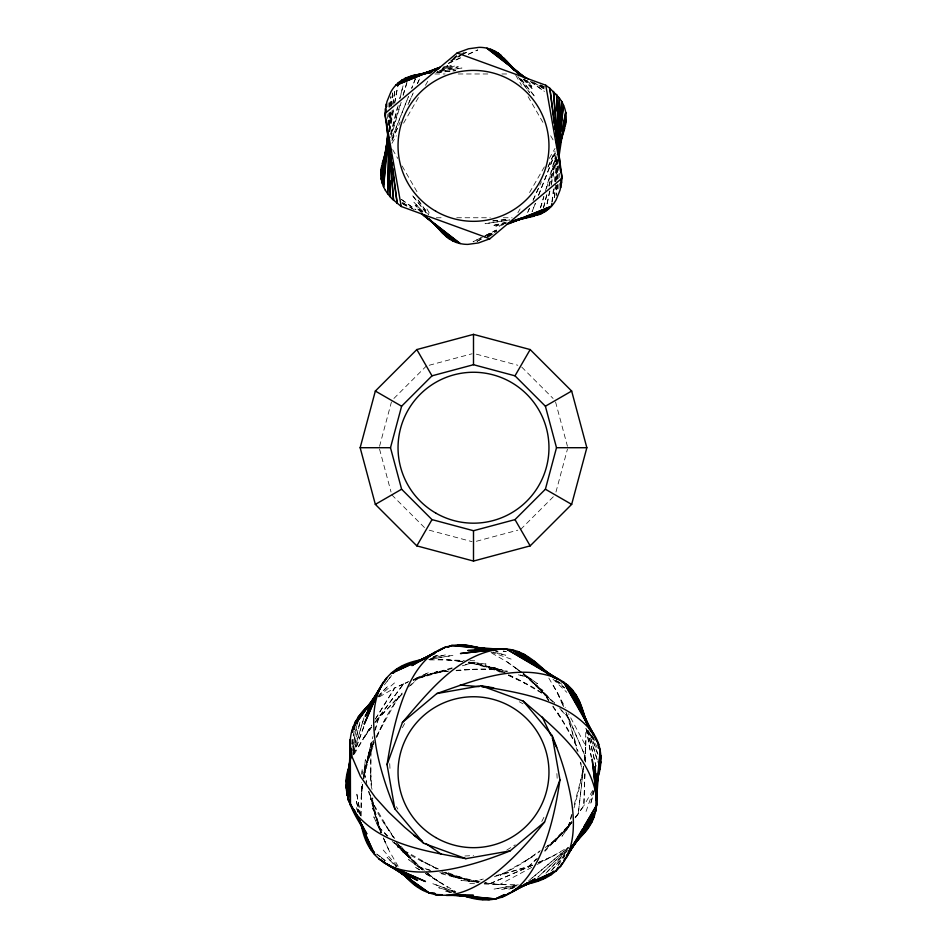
<?xml version="1.0" encoding="UTF-8"?>
<svg xmlns="http://www.w3.org/2000/svg" width="947" height="947" viewBox="0 0 947 947"><rect width="100%" height="100%" fill="white"/><g stroke="black" fill="none" stroke-linecap="round" stroke-linejoin="round"><path stroke-width="0.71" stroke-dasharray="4.74 3.55" d="M371.484 788.259L370.762 781.228L370.916 743.62L372.94 736.529M370.762 781.228L370.916 743.62L363.399 778.268L373.816 740.601L365.341 767.319L373.97 744.105M388.696 124.791L388.862 113.06M388.957 107.2L389.016 102.797M557.984 188.938L558.043 184.535M558.138 178.663L558.328 165.465M361.198 816.018L361.695 782.719M585.293 762.075L585.802 728.397M360.914 807.483L361.695 782.956M361.979 774.291L362.168 768.514L361.979 774.196M389.679 131.68L390.294 112.468M390.495 106.561L390.827 96.215M556.505 185.174L556.173 195.52L556.86 185.245M556.706 179.267L557.321 160.055M575.693 817.308L583.849 805.731L584.997 770.598M585.282 761.814L586.086 736.932M575.445 817.462L583.849 805.731L584.997 770.811M557.191 179.362L557.949 166.127M351.763 744.022L352.035 739.607M554.326 197.461L555.096 187.281M555.534 181.457L557.191 159.629M388.353 125.395L389.383 112.243M389.833 106.395L390.519 97.624M584.488 760.157L585.826 746.07L568.555 713.778M389.418 126.602L390.839 111.924M391.407 106.052L392.697 92.853M554.445 197.414L555.877 182.735M556.019 181.268L557.582 165.133M362.571 785.442L361.174 798.345L362.512 784.258M584.216 760.477L585.826 746.07M388.933 124.874L390.436 111.758M391.111 105.934L392.614 92.818M363.352 777.025L365.376 759.636L363.352 778.28L369.259 750.332L363.885 778.683M583.648 767.401L578.262 813.757L575.066 817.888M352.627 744.224L354.178 731.013M551.947 201.865L553.51 188.654M554.374 181.315L556.978 159.285M362.523 784.732L362.003 788.602L362.808 784.353M584.477 759.695L584.997 755.813L566.484 712.973M389.395 130.65L392.188 110.243M392.993 104.407L394.982 89.835L392.721 104.253M352.166 744.153L353.586 733.913M389.43 125.927L391.632 111.474M552.077 201.936L554.279 187.482M555.155 181.706L557.57 165.796M352.627 750.225L356.924 725.497M389.702 131.834L393.774 108.763M394.792 102.998L397.586 87.136M389.324 130.639L393.431 108.893M394.52 103.093L397.799 85.704M352.71 747.088L356.806 725.438M549.627 191.176L546.715 205.511L549.911 191.081M551.095 184.002L556.351 158.196M551.166 185.316L556.777 159.38M352.817 753.066L360.144 721.555M352.852 751.113L360.073 721.425M398.166 105.626L390.744 135.599L400.522 103.401M399.93 98.488L403.102 85.644L399.705 98.559M543.542 207.511L546.715 194.668M548.834 186.097L556.256 156.125M593.958 790.532L590.502 804.453L594.42 790.26M390.46 134.379L397.48 107.153M543.602 207.488L546.928 194.597M549.142 186.003L556.54 157.356M379.558 446.286L391.431 401.978M367.128 785.868L364.074 772.207L372.727 739.938M375.355 730.125L378.741 717.495L402.357 693.879M555.96 492.026L567.442 449.15M544.643 850.536L568.259 826.92L571.645 814.29M574.273 804.477L582.926 772.207L580.783 762.643M574.06 807.898L579.15 788.65L583.601 766.159L578.262 813.757L575.468 817.107M390.791 137.682L401.149 102.335M403.221 95.268L406.95 82.543M540.465 207.784L543.779 196.467M545.436 190.809L556.209 154.041M353.231 754.12L364.003 717.672L352.911 754.286M403.079 95.031L406.902 82.46M540.524 207.867L543.921 196.704M546.478 188.323L556.256 156.219M374.55 730.859L378.741 717.495M568.259 826.92L572.45 813.556M586.051 811.484L593.142 791.053M353.622 754.723L364.039 726.1M353.645 754.345L364.323 725.177M376.504 737.287C382.955 721.638 391.691 706.249 402.132 693.074M391.869 138.854L408.453 96.523L391.691 138.736M538.547 195.212L555.131 152.881M538.606 195.248L555.309 152.988M373.745 742.448L367.85 755.765L374.183 742.472M376.681 735.783L398.959 696.152L375.119 722.395M391.94 140.57L400.273 121.962M408.003 104.667L412.774 94.037M417.532 83.395L419.912 78.08L417.461 83.514M529.468 208.328L527.088 213.643L529.539 208.222M533.043 200.35L541.376 181.741M547.922 167.11L555.06 151.165M392.094 140.038L398.734 125.229M409.009 102.359L413.235 92.936M533.161 200.137L539.198 186.677M548.266 166.494L554.906 151.698M376.717 737.157L384.944 719.886M541.767 821.534L544.395 816.373M354.344 754.001L371.615 725.082M592.656 790.414L583.849 805.731M402.392 727.687L405.091 722.644M391.951 143.34L396.32 135.776M403.6 123.169L418.894 96.677M425.44 85.325L429.086 79.027M517.914 212.708L520.104 208.92M529.562 192.525L544.856 166.045M549.224 158.48L555.049 148.383M358.357 746.461L371.496 725.319M375.367 719.104L394.698 688.007L408.879 681.461M375.462 718.903L394.698 688.007L407.849 682.041M371.354 727.154L363.151 738.684L371.745 727.024M572.083 822.162L561.985 836.237L571.408 823.227M375.19 722.348L403.552 683.852L407.174 682.361M374.834 722.466L403.552 683.852L407.648 682.349M558.008 865.179L565.075 855.697M368.738 730.67L371.934 726.527M384.387 684.823L391.573 675.554M387.134 681.213L391.596 675.495M558.197 865.333L560.02 863.001M571.739 821.582L554.978 841.705L571.881 822.02L547.946 846.76L564.72 830.519L571.881 822.02M551.095 870.944L567.182 851.673M552.125 869.95L564.59 855.484M564.72 830.519L544.868 851.341M398.758 697.477L402.653 693.251M567.442 850.205L545.33 873.832L567.431 850.797M378.338 696.116L388.294 685.782L379.901 694.056M393.905 398.462L426.339 366.027M520.661 529.409L554.149 495.932M410.572 685.664L418.787 677.448L452.453 668.428M495.944 875.62L528.213 866.967L536.428 858.751M568.614 848.003L537.872 877.218L566.827 850.051M408.477 686.918L418.787 677.448M528.213 866.967L537.482 858.444M378.374 696.885L395.668 681.911M528.58 880.864L568.567 847.293M532.048 877.964L568.366 847.601M494.31 876.78C510.622 871.524 525.336 861.273 539.565 851.708M545.294 847.565L556.777 839.279L547.33 845.801M524.898 861.308L540.24 850.702M452.997 58.477L456.632 56.003M489.149 236.549L495.21 232.429M454.335 57.294L456.738 55.719M379.404 696.862L394.698 688.007M538.097 862.883L552.302 856.419L567.596 847.553M506.752 850.098L515.251 844.807M451.826 59.921L459.378 55.257M460.644 54.488L464.421 52.156M487.622 236.466L496.429 231.044M453.258 58.773L458.241 55.778M487.504 236.703L496.24 231.447M532.676 856.68L500.028 875.348L532.486 865.013M450.985 60.975L461.082 55.34M462.337 54.63L468.658 51.114M477.087 241.319L485.918 236.395M487.184 235.685L496.015 230.76M450.488 61.058L460.787 55.388M462.077 54.677L468.528 51.138M477.193 241.296L482.343 238.466M487.492 235.625L496.512 230.666M531.752 867.393L499.637 884.534L484.106 883.03M537.103 864.504L560.352 852.075M480.745 237.934L473.05 241.805L483.479 236.537M485.858 235.353L496.11 230.18M484.769 235.886L496.429 230.003M448.357 63.449L463.024 56.725M468.363 54.275L477.702 49.99M448.653 63.189L463.201 56.571M468.493 54.157L477.75 49.954M414.419 679.07L428.884 672.512L414.218 679.082M532.38 865.12L489.895 883.705L484.722 883.006M539.021 862.22L552.302 856.419M532.735 865.191L489.895 883.705L485.645 882.9M538.618 862.551L543.448 860.563M413.105 680.337L437.68 671.293L413.2 679.887L446.297 670.429L423.664 676.099L413.2 679.887M503.342 224.664L499.223 226.096L502.028 225.197M423.664 676.099L452.69 667.635M433.56 656.673L439.124 654.933L433.667 656.531M514.825 887.315L507.876 889.493L514.706 887.481M442.912 68.101L451.198 65.627L442.77 67.971M505.473 223.208L495.802 226.096L505.627 223.362M429.192 365.258L472.068 353.776M476.353 541.282L517.808 530.178M462.278 665.8L473.5 662.793L507.166 671.814M439.834 872.613L473.5 881.633L483.325 879.005M441.894 69.238L454.702 66.03L442.131 68.989M506.538 222.131L492.298 225.706L504.917 222.829M430.329 658.591L445.895 654.779L430.163 658.473M516.671 885.824L501.105 889.647L515.405 886.285M465.297 664.616L473.5 662.793M473.5 881.633L481.703 879.799M439.834 70.563L458.289 66.823L439.751 70.386M428.742 659.621L453.08 655.288L428.873 659.514M437.313 71.806L461.97 68.018L437.313 71.664M509.687 219.917L485.03 223.717L509.687 220.059M437.076 72.588L455.696 70.646M492.736 220.935L508.492 219.29M436.378 72.599L455.448 70.658M493.02 220.923L509.155 219.278M448.996 671.056L434.91 672.5L447.789 671.447M456.04 670.334C473.145 669.162 491.008 667.635 507.77 671.245M456.371 670.748L473.536 669.351M464.918 855.993L473.595 855.532M429.689 659.905L447.363 659.881L462.894 661.385M485.302 882.983L499.637 884.534L517.311 884.51M434.91 73.973L445.102 73.973M458.206 73.973L488.794 73.973M501.898 73.973L509.178 73.973M436.366 217.751L443.646 217.751M456.75 217.751L490.25 217.751M503.354 217.751L512.09 217.751M464.492 669.47L502.099 669.636L468.812 662.344M438.224 659.621L464.409 660.45M469.972 660.639L477.193 660.876M469.807 883.539L476.909 883.776M484.237 884.013L508.776 884.806M447.363 659.881L463.13 661.598M468.872 662.213L486.071 664.084L468.694 662.06M478.128 882.202L460.929 880.331L478.306 882.355M462.278 661.408L457.105 660.71L462.775 661.787M503.177 651.145L506.077 651.548M503.366 651.122L506.243 651.512M495.174 651.098L498.063 651.595L495.222 651.027M478.188 882.071L457.058 877.857L437.822 872.779M468.445 662.864L495.376 667.966L468.836 662.403L505.106 672.524L478.389 664.048L500.241 672.169M479.975 881.823L451.624 876.449L478.164 882.024M451.743 892.559L444.628 890.961L451.541 892.642M493.209 652.104L505.745 655.206L494.393 652.069M476.353 354.154L517.808 365.258M429.192 530.178L472.068 541.66M518.388 674.82L528.213 677.448L552.859 702.094M394.141 842.321L418.787 866.967L430.009 869.973M478.164 881.929L441.894 871.903L468.611 880.367L446.759 872.246M455.471 892.595L438.686 887.718L454.169 892.382M520.199 674.939L528.213 677.448M418.787 866.967L430.814 870.743M490.984 652.104L512.777 659.657M455.969 892.086L432.72 883.669L455.803 892.121M508.432 675.211C524.756 682.361 541.684 690.718 554.682 702.958M437.206 868.695C421.462 861.427 404.89 853.484 392.318 841.457M503.259 672.453L489.942 666.558L501.898 672.263M508.586 674.809L515.251 677.744L549.556 697.667L523.312 673.826L548.041 697.761L531.812 680.988M437.076 869.026L397.444 846.748L422.622 869.701M445.066 872.554L457.058 877.857L445.102 872.163M508.551 675.424L525.822 683.651M421.178 860.764L438.449 868.991M540.252 85.052L544.217 86.97M540.619 84.981L544.466 86.923M491.706 653.051L507.024 661.87L522.152 672.595M425.499 873.536L455.294 891.376M519.276 701.774L523.064 703.799M539.695 85.526L544.904 88.331M402.096 203.392L407.305 206.209M540.074 85.49L543.886 87.609M403.114 204.126L406.926 206.233M532.036 81.691L544.454 89.101M402.546 202.622L412.478 208.553M534.179 82.768L544.241 88.864M402.759 202.871L414.088 209.725M425.677 873.643L447.753 887.351M531.101 82.034L544.265 91.374M401.54 199.509L415.899 209.701M530.32 81.324L544.501 91.457M401.315 199.438L415.496 209.571M507.024 661.87L522.282 672.796M523.454 673.637L537.529 683.722L523.336 673.447M422.516 869.784L408.548 859.556L422.587 870.009M427.168 873.181L439.976 882.557L427.275 873.489M558.174 681.52L562.909 685.048M519.181 670.642L515.05 667.457L521.75 673.045M427.819 873.773L431.95 876.969L425.392 871.323M376.847 854.135L380.327 856.834M381.475 857.733L387.276 862.22M376.776 854.111L380.221 856.786M381.357 857.686L387.086 862.149M522.874 673.968L542.986 690.73L523.312 673.826M555.238 680.419L564.305 687.984M424.303 870.376L402.428 851.554L422.622 869.642M526.828 80.625L530.119 83.466L526.852 80.495M421.273 212.057L416.881 208.257L421.249 212.223M556.067 680.266L564.814 687.889M548.242 697.477L554.563 703.301M394.544 843.055L398.758 846.949M524.496 79.501L531.835 86.437L524.555 79.288M422.504 212.235L415.165 205.298L421.403 211.418M553.012 679.153L566.827 692.34M396.367 866.375L387.074 857.414L396.379 866.86M521.714 367.069L553.095 398.462M391.809 494.879L425.286 528.367M561.074 710.309L568.259 717.495L577.279 751.172M370.088 794.651L378.741 826.92L387.986 836.165M422.682 869.559L396.284 842.735L415.188 863.427L400.321 845.482M523.04 79.122L533.244 89.669L523.466 79.122M422.942 211.56L413.756 202.066L422.551 211.548M559.736 708.226L568.259 717.495M378.741 826.92L387.264 836.201M383.204 850.039L397.361 866.398M393.822 837.622C383.831 823.452 373.449 808.3 368.572 791.585M520.459 78.637L535.15 96.949L520.578 78.577M426.541 213.087L411.85 194.774L426.422 213.146M393.55 837.846L370.372 798.735L381.168 832.508L371.721 799.41L377.391 822.055M397.847 843.718L406.441 855.484L399.764 845.778M517.902 76.518L529.74 92.842M418.112 200.054L428.257 214.046M519.252 78.27L529.61 92.628M418.254 200.302L428.612 214.649M548.846 700.413L540.559 688.942L548.727 700.744M553.001 706.154C562.565 720.371 572.817 735.097 578.072 751.397M552.799 706.651L562.601 720.821M383.902 822.742L394.757 838.509M548.846 678.111L557.7 693.405L563.595 706.273M398.154 866.304L389.3 851.01L383.357 838.154M396.367 806.678L397.882 809.105M515.736 75.239L521.56 85.325M528.106 96.677L543.4 123.169M550.681 135.776L554.326 142.086M392.674 149.65L397.776 158.48M402.144 166.045L417.438 192.525M426.896 208.92L430.542 215.229M557.972 713.032L576.628 745.68L566.306 713.221M553.368 685.368L565.252 707.539M380.954 832.602L373.805 816.823L380.966 832.827M383.334 837.858L389.3 851.01M557.7 693.405L563.512 706.687M565.832 712.002L584.997 755.813M592.171 736.008L598.019 749.586M561.855 702.26L563.844 707.089M383.653 838.533L385.145 842.155L383.63 838.059M592.609 735.831L595.391 742.685M381.629 832.602L372.585 808.028L381.168 832.508M590.182 733.582L597.806 754.38M591.165 734.955L597.948 754.368M368.845 791.349L371.413 799.564M357.966 812.147L356.226 806.584L357.824 812.053M588.016 729.853L597.853 762.228M588.939 731.546L597.936 762.276M555.569 401.978L567.442 446.286M580.286 762.394L582.926 772.207M379.558 449.15L391.04 492.026M364.074 772.207L366.714 782.033M359.529 813.958L356.06 799.813L359.422 814.124M587.389 730.575L595.935 766.123M587.578 730.303L595.983 766.064M360.653 815.533L356.581 792.627L360.558 815.414M586.311 728.847L591.354 757.411M586.477 729.214L591.307 756.89M372.491 798.12L373.781 810.798L372.739 797.919M370.644 772.172L372.041 789.336M559.535 173.265L559.866 177.657M387.134 114.078L387.465 118.458M556.895 773.557L557.286 780.79M389.714 763.625L390.105 770.858M557.416 159.451L557.653 178.604M557.724 184.487L557.783 188.903M389.217 102.821L389.276 107.236M389.347 113.131L389.56 130.804M415.413 78.767L411.673 88.331L415.402 78.767M535.327 203.404L532.119 211.595L535.375 203.427M447.777 65.627L443.658 67.059L447.777 65.627M518.258 884.794L493.92 889.126L518.127 884.9M419.462 869.784L414.632 866.777L419.545 869.831"/><path stroke-width="1.42" d="M349.893 764.821C338.943 789.147 352.971 814.231 366.88 833.822L348.259 799.978L350.354 739.264C351.455 724.396 360.618 711.422 372.029 702.378M496.406 649.441L467.747 650.53L506.444 649.062L563.607 682.029L593.805 734.103C602.623 747.503 602.659 764.927 597.107 779.594M350.26 745.064L350.354 739.264L350.378 805.258L350.26 745.064L352.213 757.138L360.487 776.481L375.154 797.291L388.495 811.981L404.689 827.311L423.723 843.303L465.936 858.657L510.173 850.856L544.584 821.984L559.949 779.772L552.148 735.535L523.277 701.123L481.064 685.758L436.827 693.559L402.416 722.431L387.051 764.643L394.852 808.88L423.723 843.303M388.519 136.534L387.666 193.733L391.904 198.704L401.244 206.493L489.883 238.762L562.139 178.131L549.828 88.284L545.756 85.23L457.117 52.973L384.861 113.604L397.172 203.451L392.851 168.412M558.481 155.201L559.334 98.003L549.828 88.284L554.149 123.323M595.935 807.838C595 821.736 585.353 833.49 574.971 842.037M596.148 800.452L596.918 773.877L596.646 805.151L595.852 810.786L564.14 860.574M388.767 159.747L387.666 193.733L385.393 190.3M558.233 131.976L559.334 98.003L556.86 96.511M595.994 807.862L595.852 810.786L568.91 851.341M596.148 804.938L600.232 750.284L597.758 744.91M558.612 154.361L561.607 101.436L559.334 98.003M349.36 782.305L348.259 799.978L363.589 829.43L354.237 809.815M349.55 779.357L349.917 773.474M350.84 758.748L351.396 749.917M352.497 732.244L352.781 727.829L375.533 696.104L352.781 727.829L352.379 732.244M558.955 136.356L561.607 101.436M387.785 132.698L383.582 186.772L387.145 150.076M350.911 748.461L346.768 794.131L347.975 796.758L346.768 794.131L349.869 767.709M387.572 145.684L387.856 142.748M558.576 154.858L563.418 104.963L559.239 140.203M599.83 753.634L600.943 756.369L596.397 789.135L600.232 750.284L598.93 747.645M387.761 135.066L382.221 183.138L386.814 149.602M354.356 729.545L355.208 722.206L375.533 696.104M596.397 789.135L597.332 781.547L596.148 790.26M592.183 819.309L591.792 822.209L570.911 849.021M349.928 760.252L346.057 788.046L349.857 766.23M354.805 725.13L355.208 722.206L373.864 699.655M387.903 136.048L381.31 179.421L386.909 147.696M508.918 223.729L551.426 206.28L551.864 203.38M559.097 155.675L565.69 112.314L561.891 130.946M387.051 764.643C394.449 718.146 412.229 626.405 479.715 648.186M559.949 779.772C552.965 828.424 532.534 921.585 462.61 895.329M357.185 724.041L358.451 716.772L373.698 699.348M397.847 85.692L398.344 82.803L439.834 67.332M380.86 175.562L387.69 139.327M397.799 85.704L398.344 82.803L431.299 71.356M346.14 781.725L349.976 761.518M357.895 719.661L358.451 716.772M507.651 223.397L545.543 211.252L546.135 208.376M385.228 155.095L381.31 167.572A163.618 72.481 -12.5 0 0 385.382 190.3M561.559 136.889L565.69 124.164A163.618 72.481 -12.5 0 0 561.618 101.424M380.86 171.62L386.033 151.567M560.967 140.168L566.14 120.115M360.156 447.718L375.343 391.052L416.834 349.561L473.5 334.374L530.166 349.561L571.657 391.052L586.844 447.718L571.657 504.384L530.166 545.874L473.5 561.062L416.834 545.874L375.343 504.384L360.156 447.718L390.495 447.718L401.611 406.216L431.998 375.829L473.5 364.713L515.002 375.829L545.389 406.216L556.505 447.718L545.389 489.22L515.002 519.607L473.5 530.722L431.998 519.607L401.611 489.22L390.495 447.718M382.233 163.429L386.909 148.075M560.091 143.66L564.767 128.307M424.102 659.337C347.904 669.813 375.663 762.264 394.852 808.88M383.606 159.179L384.47 157.024M377.9 692.553L364.204 724.171L380.339 687.084L365.246 716.346L383.322 682.1L367.448 709.054L382.174 685.166M525.632 884.285C599.309 872.057 570.425 781.157 552.148 735.535M566.661 857.343L596.646 805.151L595.19 766.454L596.646 805.151L583.991 826.542M416.822 545.886L431.998 519.607M515.002 375.829L530.178 349.55M562.4 863.025L560.174 866.789L562.554 863.06M563.891 860.503L565.383 857.982M566.874 855.472L582.5 829.051M384.506 681.402L386.826 677.626L370.928 702.201L375.414 696.412M558.304 867.322L555.853 871.003L512.505 891.044M558.41 867.381L555.853 871.003L521.466 886.558M566.933 855.283L594.219 816.586L572.142 846.216M553.593 871.098L550.941 874.649L520.14 887.15M393.372 673.234L396.059 669.766L426.86 657.265L391.147 673.412L434.495 653.371M552.752 872.329L550.941 874.649L525.1 884.51M402.416 722.431C428.719 691.831 457.78 654.27 500.643 648.967L460.455 653.537L494.689 649.595M544.584 821.984C514.375 860.586 449.517 931.339 402.57 873.146M521.004 886.285L545.425 877.751L547.342 875.525M570.343 848.796L588.549 827.642M435.383 651.903L411.886 665.599L435.703 652.483M511.617 892.512L535.114 878.828L512.552 891.245M375.332 504.396L401.611 489.22M545.389 406.216L571.668 391.04M438.212 651.098L445.729 646.967L416.278 662.296L434.578 653.572M505.023 895.389L501.271 897.46L530.722 882.131L515.038 889.6M507.533 894.004L510.042 892.63M504.573 894.584L495.423 898.952L456.501 895.412M504.621 894.69L495.423 898.952L459.307 895.365M457.117 52.973L468.54 48.782L479.075 47.35A163.618 72.481 -72.5 0 1 500.797 55.163M489.883 238.762L478.46 242.941L467.925 244.385A163.618 72.481 -72.5 0 1 446.203 236.572M438.082 67.995L395.574 85.455L439.882 67.367M507.983 223.539L551.426 206.28M396.059 669.766L421.9 659.917M436.827 693.559C474.897 680.206 518.861 662.213 558.635 679.058M510.173 850.856C464.066 869.583 372.36 897.934 361.032 822.979M506.621 224.226L548.656 208.92L511.581 221.799M425.996 658.129L401.575 666.676L422.445 660.154M439.349 68.338L401.457 80.483L431.856 71.404M524.555 884.273L545.425 877.751M515.144 220.32L545.543 211.252M519.832 218.556L538.393 214.851A163.618 72.481 47.5 0 0 556.043 199.959L560.056 190.11L562.139 178.131L545.756 85.23M434.353 70.315L404.878 78.506L431.927 71.735M512.647 221.42L542.122 213.217L520.767 218.568M515.073 220L517.926 219.278M526.568 883.397L539.293 880.272M430.956 71.617L408.607 76.885A163.618 72.481 47.5 0 0 390.957 91.776L386.944 101.625L384.861 113.604L401.244 206.493M526.852 883.598L532.569 882.249L526.84 883.267M514.718 220.592L534.345 216.129M431.323 72.28L408.607 76.885L430.068 72.741M431.193 72.031L412.655 75.606L424.256 73.819M414.431 662.166L419.308 661.231M530.131 882.722L532.569 882.249M427.156 73.369L430.056 72.931M417.023 74.671L424.149 73.937M529.977 217.052L522.851 217.798M502.147 649.216C521.442 647.606 536.428 662.651 549.509 674.548M446.357 895.448L473.547 895.353L457.815 895.022M556.505 447.718L586.856 447.718M442.071 894.702L434.922 894.56L442.131 894.879M497.317 649.429L475.169 648.79L506.444 649.062L558.02 679.579M507.651 649.737L512.078 649.855L568.082 685.545C578.664 694.755 582.736 708.676 586.075 721.78M453.672 895.377L468.09 896.004L460.881 895.436M498.915 649.192L451.577 645.475L447.635 647.298L451.577 645.475L488.983 649.168L457.661 644.765M507.687 649.642L512.078 649.855L544.028 671.08M460.183 685.072L479.099 686.622M482.011 686.859L484.923 687.096M487.835 687.333C525.455 693.678 569.419 701.656 593.805 734.103M489.161 649.157L482.84 648.375L488.652 649.168M519.145 653.323L523.502 653.927L551.474 675.708M459.283 895.471L489.339 899.65M481.064 685.758L493.647 687.818M465.936 858.657C426.292 851.187 379.226 844.795 353.195 810.324M460.42 895.282L483.017 899.567M463.983 644.848L485.278 649.062M464.941 895.412L469.641 897.046M393.845 867.807L425.452 881.503L388.365 865.369L417.639 880.473L383.393 862.386L410.347 878.26L387.714 864.303M528.615 79.146L517.157 72.801L525.834 77.985M554.078 93.256L556.623 94.664L559.63 164.577M375.332 391.04L401.611 406.216M545.389 489.22L571.668 504.396M561.796 681.816L568.082 685.545L598.741 744.449L595.166 738.08M385.204 862.753L378.918 858.882L403.493 874.791L429.121 892.926L434.886 893.447L429.121 892.926L397.397 870.175L423.498 890.5M546.49 672.713L555.084 678.431M567.383 686.587L572.296 689.854L592.159 732.824M413.851 835.218L422.255 841.043M425.854 843.528L441.456 854.336M556.576 678.774L517.879 651.489L542.761 670.038M566.247 685.592L572.296 689.854L586.915 723.792M572.39 692.115L575.942 694.767L588.17 724.881M397.397 870.175L403.493 874.791L395.384 868.506M523.229 76.257L486.853 48.179L525.822 78.388L490.534 49.256L508.125 64.467M423.771 215.478L460.147 243.557L421.178 213.347L456.466 242.479L441.065 229.174M354.048 809.898L374.704 854.561L358.558 818.847L371.058 849.648L374.527 852.347M573.61 692.955L575.942 694.767L585.092 719.72M523.277 701.123C553.877 727.426 591.437 756.487 596.74 799.351L592.183 759.163L596.125 793.397M512.528 68.267L514.73 70.161M435.573 224.415L437.774 226.321M500.797 55.175L514.197 70.54M446.203 236.561L441.562 232.086L435.88 224.569M575.752 697.43L579.031 700.295L586.311 721.093M402.818 873.915L418.065 887.268M522.484 76.541L494.097 50.783L517.157 72.564M424.516 215.194L452.903 240.952M534.191 661.195L546.821 673.246M517.275 72.15L497.518 52.76L514.872 70.682M429.725 219.586L449.482 238.975M503.922 58.039L517.607 72.801M429.393 218.935L443.078 233.684M539.257 666.037L541.708 668.854M405.292 875.561L407.743 878.39L403.967 874.022M506.917 61.354L511.12 67.166M416.822 349.55L431.998 375.829M515.002 519.607L530.178 545.886M593.722 735.523L563.607 682.029L568.082 685.545L591.046 731.782M542.311 717.104L551.047 735.582M552.302 738.222L556.67 747.467M599.771 753.658L600.943 756.369M360.689 822.446L371.058 849.648M358.949 818.35L367.969 844.132L361.872 824.659M599.167 766.466L599.984 769.26M583.541 713.138L584.24 716.796M362.76 827.619L363.459 831.277M554.516 126.235L554.871 129.159M555.416 133.539L555.771 136.463M556.315 140.843L556.67 143.755M561.18 180.261L561.535 183.173L561.157 178.805M385.82 111.474L385.465 108.55L385.843 112.918M390.33 147.969L390.685 150.893M391.229 155.272L391.585 158.196M392.129 162.576L392.484 165.488M559.866 164.245L553.45 91.421L555.948 125.04M560.127 167.157L560.506 171.525M386.494 120.21L386.873 124.578M387.134 127.49L393.55 200.314L391.052 166.696M556.386 130.887L556.718 135.267M557.262 142.571L557.582 146.963M560.304 183.505L560.624 187.885L560.435 183.517M386.589 106.774L386.376 103.85L386.494 106.762M389.418 144.773L389.738 149.153M390.282 156.456L390.614 160.848M387.37 127.147L390.377 197.071L390.176 180.865M556.623 94.664L556.824 110.858M473.5 334.362L473.5 364.713M473.5 530.722L473.5 561.074M600.86 762.69L599.842 759.92L600.86 762.69M435.774 513.073A75.464 75.464 0 0 0 548.964 447.718A75.464 75.464 0 0 0 435.774 382.363A75.464 75.464 0 0 0 435.774 513.073M435.774 837.562A75.464 75.464 0 0 0 548.964 772.207A75.464 75.464 0 0 0 435.774 706.853A75.464 75.464 0 0 0 435.774 837.562M435.774 211.217A75.464 75.464 0 0 0 548.964 145.862A75.464 75.464 0 0 0 435.774 80.507A75.464 75.464 0 0 0 435.774 211.217"/></g></svg>
